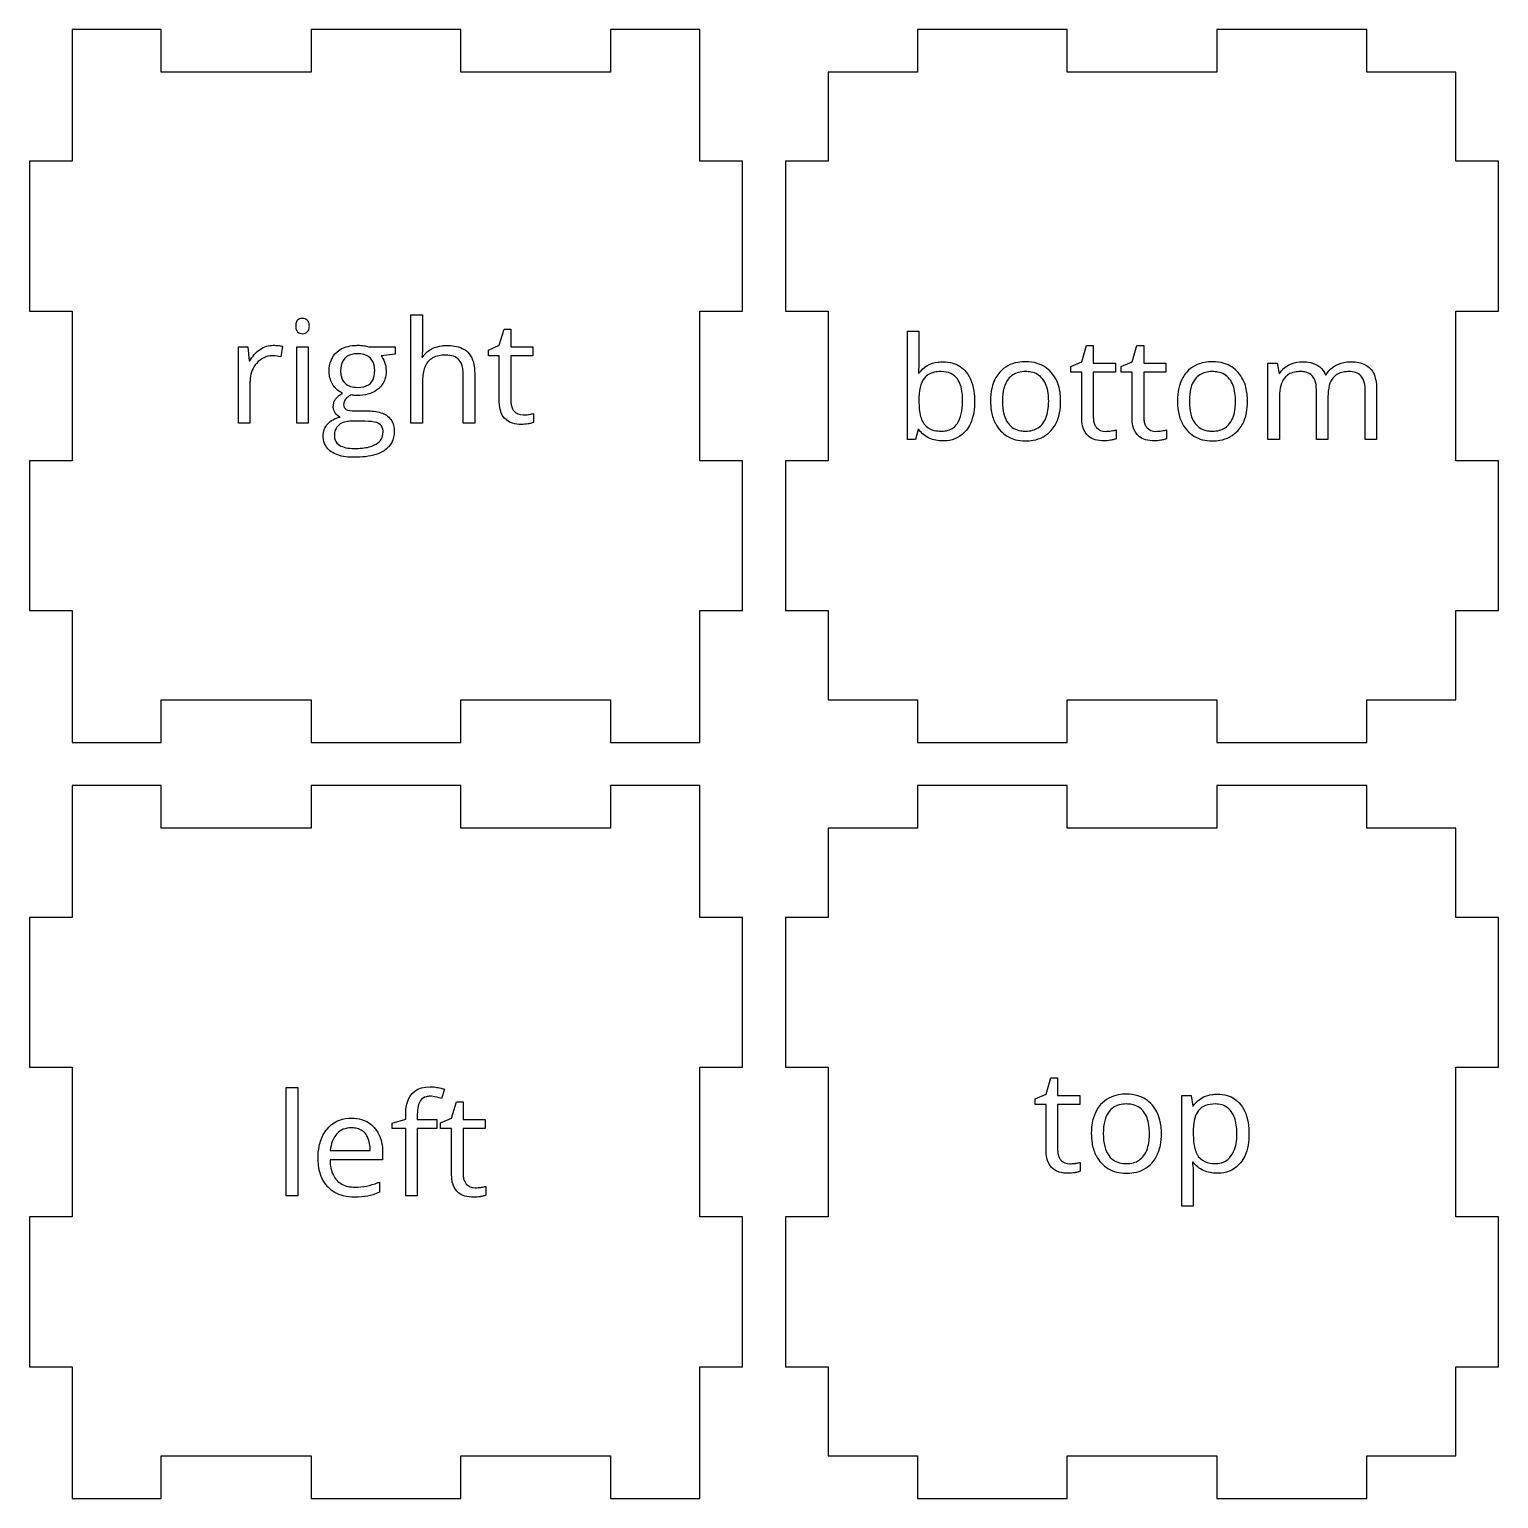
# Model space of a CAD drawing. Extents: x 0 to 156, y 0 to 103.
# Drawn here: x 53 to 156, y 0 to 103 of the extents above; entities that cross this region are included whole.
import ezdxf

# ---------------------------------------------------------------- set-up
doc = ezdxf.new("R2010")
doc.units = 0
doc.layers.get('0').update_dxf_attribs({"linetype": 'CONTINUOUS'})

msp = doc.modelspace()

# ---------------------------------------------------------------- linework, layer by layer
at = {"color": 7}
for p, q in [((56, 103), (56, 93.75)), ((62.25, 103), (56, 103)), ((56, 103), (56, 103)), ((62.25, 100), (62.25, 103)), ((83.25, 103), (72.75, 103)), ((72.75, 103), (72.75, 100)), ((83.25, 100), (83.25, 103)), ((100, 103), (93.75, 103)), ((93.75, 103), (93.75, 100)), ((100, 93.75), (100, 103)), ((125.75, 103), (115.25, 103)), ((115.25, 103), (115.25, 100)), ((125.75, 100), (125.75, 103)), ((146.75, 103), (136.25, 103)), ((136.25, 103), (136.25, 100)), ((146.75, 100), (146.75, 103)), ((72.75, 100), (62.25, 100)), ((93.75, 100), (83.25, 100)), ((109, 100), (109, 93.75)), ((115.25, 100), (109, 100)), ((109, 100), (109, 100)), ((136.25, 100), (125.75, 100)), ((153, 100), (146.75, 100)), ((153, 93.75), (153, 100)), ((56, 93.75), (53, 93.75)), ((53, 93.75), (53, 83.25)), ((103, 93.75), (100, 93.75)), ((103, 83.25), (103, 93.75)), ((109, 93.75), (106, 93.75)), ((106, 93.75), (106, 83.25)), ((156, 93.75), (153, 93.75)), ((156, 83.25), (156, 93.75)), ((53, 83.25), (56, 83.25)), ((56, 83.25), (56, 72.75)), ((100, 72.75), (100, 83.25)), ((100, 83.25), (103, 83.25)), ((106, 83.25), (109, 83.25)), ((109, 83.25), (109, 72.75)), ((153, 72.75), (153, 83.25)), ((153, 83.25), (156, 83.25)), ((56, 72.75), (53, 72.75)), ((53, 72.75), (53, 62.25)), ((103, 72.75), (100, 72.75)), ((103, 62.25), (103, 72.75)), ((109, 72.75), (106, 72.75)), ((106, 72.75), (106, 62.25)), ((156, 72.75), (153, 72.75)), ((156, 62.25), (156, 72.75)), ((53, 62.25), (56, 62.25)), ((56, 62.25), (56, 53)), ((100, 53), (100, 62.25)), ((100, 62.25), (103, 62.25)), ((106, 62.25), (109, 62.25)), ((109, 62.25), (109, 56)), ((153, 56), (153, 62.25)), ((153, 62.25), (156, 62.25)), ((62.25, 53), (62.25, 56)), ((62.25, 56), (72.75, 56)), ((72.75, 56), (72.75, 53)), ((83.25, 53), (83.25, 56)), ((83.25, 56), (93.75, 56)), ((93.75, 56), (93.75, 53)), ((109, 56), (115.25, 56)), ((115.25, 56), (115.25, 53)), ((125.75, 53), (125.75, 56)), ((125.75, 56), (136.25, 56)), ((136.25, 56), (136.25, 53)), ((146.75, 53), (146.75, 56)), ((146.75, 56), (153, 56)), ((56, 53), (62.25, 53)), ((72.75, 53), (83.25, 53)), ((93.75, 53), (100, 53)), ((115.25, 53), (125.75, 53)), ((136.25, 53), (146.75, 53)), ((56, 50), (56, 40.75)), ((62.25, 50), (56, 50)), ((56, 50), (56, 50)), ((62.25, 47), (62.25, 50)), ((83.25, 50), (72.75, 50)), ((72.75, 50), (72.75, 47)), ((83.25, 47), (83.25, 50)), ((100, 50), (93.75, 50)), ((93.75, 50), (93.75, 47)), ((100, 40.75), (100, 50)), ((125.75, 50), (115.25, 50)), ((115.25, 50), (115.25, 47)), ((125.75, 47), (125.75, 50)), ((146.75, 50), (136.25, 50)), ((136.25, 50), (136.25, 47)), ((146.75, 47), (146.75, 50)), ((72.75, 47), (62.25, 47)), ((93.75, 47), (83.25, 47)), ((109, 47), (109, 40.75)), ((115.25, 47), (109, 47)), ((109, 47), (109, 47)), ((136.25, 47), (125.75, 47)), ((153, 47), (146.75, 47)), ((153, 40.75), (153, 47)), ((56, 40.75), (53, 40.75)), ((53, 40.75), (53, 30.25)), ((103, 40.75), (100, 40.75)), ((103, 30.25), (103, 40.75)), ((109, 40.75), (106, 40.75)), ((106, 40.75), (106, 30.25)), ((156, 40.75), (153, 40.75)), ((156, 30.25), (156, 40.75)), ((53, 30.25), (56, 30.25)), ((56, 30.25), (56, 19.75)), ((100, 19.75), (100, 30.25)), ((100, 30.25), (103, 30.25)), ((106, 30.25), (109, 30.25)), ((109, 30.25), (109, 19.75)), ((153, 19.75), (153, 30.25)), ((153, 30.25), (156, 30.25)), ((56, 19.75), (53, 19.75)), ((53, 19.75), (53, 9.25)), ((103, 19.75), (100, 19.75)), ((103, 9.25), (103, 19.75)), ((109, 19.75), (106, 19.75)), ((106, 19.75), (106, 9.25)), ((156, 19.75), (153, 19.75)), ((156, 9.25), (156, 19.75)), ((53, 9.25), (56, 9.25)), ((56, 9.25), (56, 0)), ((100, 0), (100, 9.25)), ((100, 9.25), (103, 9.25)), ((106, 9.25), (109, 9.25)), ((109, 9.25), (109, 3)), ((153, 3), (153, 9.25)), ((153, 9.25), (156, 9.25)), ((62.25, 0), (62.25, 3)), ((62.25, 3), (72.75, 3)), ((72.75, 3), (72.75, 0)), ((83.25, 0), (83.25, 3)), ((83.25, 3), (93.75, 3)), ((93.75, 3), (93.75, 0)), ((109, 3), (115.25, 3)), ((115.25, 3), (115.25, 0)), ((125.75, 0), (125.75, 3)), ((125.75, 3), (136.25, 3)), ((136.25, 3), (136.25, 0)), ((146.75, 0), (146.75, 3)), ((146.75, 3), (153, 3)), ((56, 0), (62.25, 0)), ((72.75, 0), (83.25, 0)), ((93.75, 0), (100, 0)), ((115.25, 0), (125.75, 0)), ((136.25, 0), (146.75, 0))]:
    msp.add_line(p, q, dxfattribs=at)
at = {"color": 1}
for p, q in [((71.806, 82.612), (71.806, 82.612)), ((79.746, 75.402), (79.746, 83)), ((79.746, 83), (80.556, 83)), ((80.556, 83), (80.556, 80.7)), ((85.942, 80.852), (86.284, 81.994)), ((86.284, 81.994), (86.752, 81.994)), ((86.752, 81.994), (86.752, 80.754)), ((114.55, 74.25), (114.55, 81.848)), ((114.55, 81.848), (115.36, 81.848)), ((115.36, 81.848), (115.36, 80.002)), ((67.656, 75.402), (67.656, 80.754)), ((67.656, 80.754), (68.325, 80.754)), ((68.325, 80.754), (68.417, 79.763)), ((70.737, 80.793), (70.625, 80.041)), ((70.737, 80.793), (70.737, 80.793)), ((71.738, 75.402), (71.738, 80.754)), ((71.738, 80.754), (72.548, 80.754)), ((72.548, 80.754), (72.548, 75.402)), ((72.548, 80.754), (72.548, 80.754)), ((76.796, 80.754), (78.647, 80.754)), ((76.796, 80.754), (76.796, 80.754)), ((78.647, 80.754), (78.647, 80.241)), ((85.175, 80.515), (85.942, 80.852)), ((85.175, 80.124), (85.175, 80.515)), ((86.752, 80.754), (88.305, 80.754)), ((88.305, 80.754), (88.305, 80.124)), ((126.776, 79.699), (127.118, 80.842)), ((127.118, 80.842), (127.587, 80.842)), ((127.587, 80.842), (127.587, 79.602)), ((130.307, 79.699), (130.648, 80.842)), ((130.648, 80.842), (131.117, 80.842)), ((131.117, 80.842), (131.117, 79.602)), ((68.417, 79.763), (68.457, 79.763)), ((78.647, 80.241), (77.656, 80.124)), ((80.517, 80.012), (80.566, 80.012)), ((85.942, 80.124), (85.175, 80.124)), ((85.942, 76.94), (85.942, 80.124)), ((88.305, 80.124), (86.752, 80.124)), ((86.752, 80.124), (86.752, 76.975)), ((126.01, 79.362), (126.776, 79.699)), ((126.01, 78.972), (126.01, 79.362)), ((127.587, 79.602), (129.14, 79.602)), ((129.14, 79.602), (129.14, 78.972)), ((129.54, 79.362), (130.307, 79.699)), ((129.54, 78.972), (129.54, 79.362)), ((131.117, 79.602), (132.67, 79.602)), ((132.67, 79.602), (132.67, 78.972)), ((139.818, 74.25), (139.818, 79.602)), ((139.818, 79.602), (140.478, 79.602)), ((140.478, 79.602), (140.609, 78.869)), ((74.819, 79.04), (74.819, 79.04)), ((83.408, 75.402), (83.408, 78.864)), ((84.218, 78.894), (84.218, 75.402)), ((115.321, 78.889), (115.36, 78.889)), ((116.04, 78.81), (116.04, 78.81)), ((126.776, 78.972), (126.01, 78.972)), ((126.776, 75.788), (126.776, 78.972)), ((129.14, 78.972), (127.587, 78.972)), ((127.587, 78.972), (127.587, 75.822)), ((130.307, 78.972), (129.54, 78.972)), ((130.307, 75.788), (130.307, 78.972)), ((132.67, 78.972), (131.117, 78.972)), ((131.117, 78.972), (131.117, 75.822)), ((140.609, 78.869), (140.648, 78.869)), ((143.871, 78.791), (143.91, 78.791)), ((68.466, 78.273), (68.466, 75.402)), ((80.556, 78.2), (80.556, 75.402)), ((143.227, 74.25), (143.227, 77.732)), ((146.64, 74.25), (146.64, 77.732)), ((147.45, 77.741), (147.45, 74.25)), ((75.83, 76.252), (76.777, 76.252)), ((121.22, 76.931), (121.22, 76.931)), ((134.32, 76.931), (134.32, 76.931)), ((140.629, 77.058), (140.629, 74.25)), ((144.037, 77.238), (144.037, 74.25)), ((68.466, 75.402), (67.656, 75.402)), ((72.548, 75.402), (71.738, 75.402)), ((76.518, 75.524), (75.546, 75.524)), ((76.518, 75.524), (76.518, 75.524)), ((80.556, 75.402), (79.746, 75.402)), ((84.218, 75.402), (83.408, 75.402)), ((84.218, 75.402), (84.218, 75.402)), ((88.344, 76.071), (88.344, 75.451)), ((88.344, 76.071), (88.344, 76.071)), ((125.222, 76.116), (125.222, 76.116)), ((138.323, 76.116), (138.323, 76.116)), ((115.131, 74.25), (114.55, 74.25)), ((115.302, 74.939), (115.131, 74.25)), ((115.36, 74.939), (115.302, 74.939)), ((115.36, 74.939), (115.36, 74.939)), ((129.179, 74.919), (129.179, 74.299)), ((129.179, 74.919), (129.179, 74.919)), ((132.709, 74.919), (132.709, 74.299)), ((132.709, 74.919), (132.709, 74.919)), ((140.629, 74.25), (139.818, 74.25)), ((144.037, 74.25), (143.227, 74.25)), ((147.45, 74.25), (146.64, 74.25)), ((147.45, 74.25), (147.45, 74.25)), ((124.271, 28.354), (124.613, 29.497)), ((124.613, 29.497), (125.082, 29.497)), ((125.082, 29.497), (125.082, 28.257)), ((71.005, 21.223), (71.005, 28.821)), ((71.005, 28.821), (71.816, 28.821)), ((71.816, 28.821), (71.816, 21.223)), ((71.816, 28.821), (71.816, 28.821)), ((82.104, 28.704), (81.894, 28.054)), ((82.592, 26.672), (82.934, 27.815)), ((82.934, 27.815), (83.403, 27.815)), ((83.403, 27.815), (83.403, 26.575)), ((123.505, 28.018), (124.271, 28.354)), ((123.505, 27.627), (123.505, 28.018)), ((125.082, 28.257), (126.635, 28.257)), ((126.635, 28.257), (126.635, 27.627)), ((133.783, 20.503), (133.783, 28.257)), ((133.783, 28.257), (134.442, 28.257)), ((134.442, 28.257), (134.555, 27.524)), ((79.384, 26.604), (79.384, 26.902)), ((80.195, 26.921), (80.195, 26.575)), ((124.271, 27.627), (123.505, 27.627)), ((124.271, 24.443), (124.271, 27.627)), ((126.635, 27.627), (125.082, 27.627)), ((125.082, 27.627), (125.082, 24.478)), ((134.555, 27.524), (134.594, 27.524)), ((78.427, 26.311), (79.384, 26.604)), ((78.427, 25.945), (78.427, 26.311)), ((79.384, 25.945), (78.427, 25.945)), ((79.384, 21.223), (79.384, 25.945)), ((80.195, 26.575), (81.557, 26.575)), ((81.557, 25.945), (80.195, 25.945)), ((80.195, 25.945), (80.195, 21.223)), ((81.557, 26.575), (81.557, 25.945)), ((81.557, 26.575), (81.557, 26.575)), ((81.826, 26.336), (82.592, 26.672)), ((81.826, 25.945), (81.826, 26.336)), ((82.592, 25.945), (81.826, 25.945)), ((82.592, 22.761), (82.592, 25.945)), ((83.403, 26.575), (84.956, 26.575)), ((84.956, 25.945), (83.403, 25.945)), ((83.403, 25.945), (83.403, 22.796)), ((84.956, 26.575), (84.956, 25.945)), ((134.594, 25.767), (134.594, 25.586)), ((134.594, 25.767), (134.594, 25.767)), ((128.285, 25.586), (128.285, 25.586)), ((132.288, 24.771), (132.288, 24.771)), ((77.763, 23.753), (74.077, 23.753)), ((74.096, 24.412), (76.894, 24.412)), ((74.096, 24.412), (74.096, 24.412)), ((77.763, 24.265), (77.763, 23.753)), ((77.763, 24.265), (77.763, 24.265)), ((126.674, 23.574), (126.674, 22.954)), ((126.674, 23.574), (126.674, 23.574)), ((134.594, 23.594), (134.535, 23.594)), ((134.594, 23.594), (134.594, 23.594)), ((134.594, 22.705), (134.594, 20.503)), ((77.534, 22.195), (77.534, 21.472)), ((84.995, 21.892), (84.995, 21.272)), ((84.995, 21.892), (84.995, 21.892)), ((71.816, 21.223), (71.005, 21.223)), ((80.195, 21.223), (79.384, 21.223)), ((134.594, 20.503), (133.783, 20.503))]:
    msp.add_line(p, q, dxfattribs=at)
for points in [[(71.722, 82.493), (71.686667, 82.415667), (71.669, 82.319333), (71.669, 82.204)], [(71.806, 82.612), (71.770569, 82.578138), (71.742042, 82.537725), (71.722, 82.493)], [(72.107, 82.74), (71.994557, 82.734836), (71.887722, 82.689405), (71.806, 82.612)], [(72.148, 82.741), (72.134326, 82.74112), (72.120652, 82.740786), (72.107, 82.74)], [(72.485, 82.609), (72.394311, 82.695471), (72.273293, 82.742873), (72.148, 82.741)], [(72.622, 82.292), (72.609333, 82.430667), (72.563667, 82.536333), (72.485, 82.609)], [(71.669, 82.204), (71.669, 82.112), (71.680667, 82.032), (71.704, 81.964)], [(71.704, 81.964), (71.724164, 81.900689), (71.759131, 81.843097), (71.806, 81.796)], [(71.806, 81.796), (71.897333, 81.706667), (72.011333, 81.662), (72.148, 81.662)], [(72.148, 81.662), (72.273675, 81.660117), (72.394932, 81.708332), (72.485, 81.796)], [(72.485, 81.796), (72.516107, 81.825909), (72.542117, 81.860701), (72.562, 81.899)], [(72.562, 81.899), (72.585333, 81.943), (72.602333, 81.993333), (72.613, 82.05)], [(72.613, 82.05), (72.622062, 82.100824), (72.626414, 82.152376), (72.626, 82.204)], [(72.626, 82.204), (72.626062, 82.23338), (72.624727, 82.262747), (72.622, 82.292)], [(68.763, 80.2), (68.883146, 80.34028), (69.021348, 80.464024), (69.174, 80.568)], [(69.174, 80.568), (69.454, 80.757333), (69.761667, 80.852), (70.097, 80.852)], [(70.097, 80.852), (70.208168, 80.851977), (70.31928, 80.846972), (70.43, 80.837)], [(70.43, 80.837), (70.533088, 80.828193), (70.635588, 80.813502), (70.737, 80.793)], [(74.018, 79.021), (74.018, 79.606333), (74.193667, 80.058), (74.545, 80.376)], [(74.545, 80.376), (74.735693, 80.544738), (74.961452, 80.66906), (75.206, 80.74)], [(75.206, 80.74), (75.381333, 80.793333), (75.574, 80.827667), (75.784, 80.843)], [(75.784, 80.843), (75.869199, 80.849053), (75.954587, 80.852055), (76.04, 80.852)], [(76.04, 80.852), (76.177424, 80.852432), (76.314726, 80.843747), (76.451, 80.826)], [(76.451, 80.826), (76.56763, 80.81061), (76.68295, 80.786544), (76.796, 80.754)], [(80.551, 80.42), (80.547667, 80.332667), (80.542667, 80.251333), (80.536, 80.176)], [(80.556, 80.7), (80.556126, 80.606643), (80.554459, 80.513293), (80.551, 80.42)], [(80.566, 80.012), (80.707205, 80.237874), (80.901961, 80.425416), (81.133, 80.558)], [(81.133, 80.558), (81.170312, 80.579908), (81.208332, 80.600586), (81.247, 80.62)], [(81.247, 80.62), (81.461367, 80.726083), (81.692417, 80.794417), (81.93, 80.822)], [(81.93, 80.822), (82.037816, 80.83537), (82.146358, 80.84205), (82.255, 80.842)], [(82.255, 80.842), (82.440215, 80.843268), (82.625207, 80.828884), (82.808, 80.799)], [(82.808, 80.799), (83.004, 80.765), (83.179333, 80.712), (83.334, 80.64)], [(83.334, 80.64), (83.478835, 80.574046), (83.611922, 80.484872), (83.728, 80.376)], [(83.728, 80.376), (83.884884, 80.223149), (84.004029, 80.035872), (84.076, 79.829)], [(68.457, 79.763), (68.544526, 79.918284), (68.647013, 80.064645), (68.763, 80.2)], [(68.928, 79.587), (68.674242, 79.295789), (68.517943, 78.932489), (68.481, 78.548)], [(70.039, 80.114), (69.605667, 80.114), (69.235333, 79.938333), (68.928, 79.587)], [(70.126, 80.112), (70.097019, 80.11333), (70.068011, 80.113997), (70.039, 80.114)], [(70.625, 80.041), (70.440333, 80.081667), (70.274, 80.105333), (70.126, 80.112)], [(75.126, 79.953), (74.952, 79.779), (74.852, 79.533667), (74.826, 79.217)], [(75.285, 80.08), (75.227528, 80.04359), (75.174211, 80.001004), (75.126, 79.953)], [(76.005, 80.261), (75.713667, 80.261), (75.473667, 80.200667), (75.285, 80.08)], [(76.45, 80.209), (76.304482, 80.245187), (76.154941, 80.262662), (76.005, 80.261)], [(77.207, 79.055), (77.207, 79.693), (76.954667, 80.077667), (76.45, 80.209)], [(77.656, 80.124), (77.746667, 80.01), (77.828, 79.861), (77.9, 79.677)], [(77.9, 79.677), (77.971333, 79.493), (78.007, 79.285667), (78.007, 79.055)], [(80.536, 80.176), (80.531091, 80.121178), (80.524756, 80.066493), (80.517, 80.012)], [(80.944, 79.704), (80.844787, 79.583282), (80.767301, 79.446244), (80.715, 79.299)], [(81.269, 79.967), (81.145316, 79.900214), (81.035113, 79.811035), (80.944, 79.704)], [(81.719, 80.123), (81.549, 80.091), (81.399, 80.039), (81.269, 79.967)], [(82.177, 80.163), (82.023418, 80.164034), (81.870078, 80.150642), (81.719, 80.123)], [(82.735, 80.08), (82.578333, 80.135333), (82.392333, 80.163), (82.177, 80.163)], [(83.11, 79.841), (83.006582, 79.950324), (82.877769, 80.03242), (82.735, 80.08)], [(83.381, 79.224), (83.339667, 79.484), (83.249333, 79.689667), (83.11, 79.841)], [(84.076, 79.829), (84.170667, 79.570333), (84.218, 79.258667), (84.218, 78.894)], [(115.36, 80.002), (115.36, 79.602), (115.348, 79.241667), (115.324, 78.921)], [(115.36, 78.889), (115.671147, 79.335023), (116.163397, 79.620857), (116.705, 79.67)], [(116.705, 79.67), (116.816159, 79.683436), (116.928032, 79.690115), (117.04, 79.69)], [(117.04, 79.69), (117.275574, 79.692303), (117.510271, 79.660988), (117.737, 79.597)], [(117.737, 79.597), (118.108434, 79.490816), (118.437421, 79.271258), (118.678, 78.969)], [(122.285, 79.651), (121.802446, 79.572927), (121.361059, 79.332299), (121.034, 78.969)], [(122.851, 79.699), (122.661272, 79.700089), (122.471835, 79.684024), (122.285, 79.651)], [(123.65, 79.588), (123.390652, 79.664449), (123.121366, 79.701859), (122.851, 79.699)], [(124.635, 78.952), (124.372914, 79.252301), (124.031549, 79.472716), (123.65, 79.588)], [(135.386, 79.651), (134.903446, 79.572927), (134.462059, 79.332299), (134.135, 78.969)], [(135.951, 79.699), (135.761606, 79.700029), (135.572506, 79.683964), (135.386, 79.651)], [(136.751, 79.588), (136.491331, 79.664547), (136.221701, 79.701958), (135.951, 79.699)], [(137.736, 78.952), (137.473914, 79.252301), (137.132549, 79.472716), (136.751, 79.588)], [(140.648, 78.869), (140.801245, 79.129994), (141.02567, 79.341931), (141.295, 79.48)], [(141.295, 79.48), (141.530892, 79.602758), (141.789669, 79.675284), (142.055, 79.693)], [(142.055, 79.693), (142.113237, 79.697198), (142.171612, 79.699199), (142.23, 79.699)], [(142.23, 79.699), (142.431038, 79.70105), (142.631658, 79.68025), (142.828, 79.637)], [(142.828, 79.637), (143.333333, 79.520333), (143.681, 79.238333), (143.871, 78.791)], [(143.91, 78.791), (144.061715, 79.055656), (144.282159, 79.274372), (144.548, 79.424)], [(144.548, 79.424), (144.566172, 79.434617), (144.584507, 79.444952), (144.603, 79.455)], [(144.603, 79.455), (144.836863, 79.579229), (145.09257, 79.656993), (145.356, 79.684)], [(145.356, 79.684), (145.449984, 79.694226), (145.544462, 79.699233), (145.639, 79.699)], [(145.639, 79.699), (146.047, 79.699), (146.386, 79.628333), (146.656, 79.487)], [(146.656, 79.487), (146.783206, 79.421261), (146.899017, 79.3355), (146.999, 79.233)], [(68.481, 78.548), (68.470869, 78.456685), (68.465861, 78.364875), (68.466, 78.273)], [(74.022, 78.891), (74.019289, 78.93428), (74.017955, 78.977635), (74.018, 79.021)], [(74.279, 78.083), (74.125495, 78.325854), (74.036997, 78.604091), (74.022, 78.891)], [(74.819, 79.04), (74.817938, 78.928515), (74.828664, 78.81723), (74.851, 78.708)], [(74.826, 79.217), (74.821216, 79.158122), (74.81888, 79.099071), (74.819, 79.04)], [(74.851, 78.708), (74.897667, 78.493333), (74.992667, 78.320667), (75.136, 78.19)], [(76.02, 77.902), (76.644667, 77.902), (77.022667, 78.141667), (77.154, 78.621)], [(77.154, 78.621), (77.190934, 78.762657), (77.208759, 78.908618), (77.207, 79.055)], [(77.922, 78.479), (77.836804, 78.215328), (77.680377, 77.980341), (77.47, 77.8)], [(78.007, 79.055), (78.009113, 78.859726), (77.980428, 78.66534), (77.922, 78.479)], [(80.559, 78.375), (80.557024, 78.316687), (80.556024, 78.258346), (80.556, 78.2)], [(80.715, 79.299), (80.623, 79.051), (80.571, 78.743), (80.559, 78.375)], [(83.408, 78.864), (83.408483, 78.984523), (83.399455, 79.104897), (83.381, 79.224)], [(115.324, 78.921), (115.323017, 78.910332), (115.322017, 78.899665), (115.321, 78.889)], [(115.727, 78.535), (115.482333, 78.217667), (115.36, 77.683), (115.36, 76.931)], [(116.04, 78.81), (115.918776, 78.73956), (115.812458, 78.646149), (115.727, 78.535)], [(116.923, 79.011), (116.563, 79.011), (116.268667, 78.944), (116.04, 78.81)], [(118.056, 78.498), (117.811333, 78.84), (117.433667, 79.011), (116.923, 79.011)], [(118.393, 77.486), (118.343667, 77.915333), (118.231333, 78.252667), (118.056, 78.498)], [(118.678, 78.969), (118.989333, 78.585), (119.176333, 78.072667), (119.239, 77.432)], [(120.759, 78.588), (120.506333, 78.147333), (120.38, 77.595), (120.38, 76.931)], [(121.034, 78.969), (120.929224, 78.851997), (120.83705, 78.724294), (120.759, 78.588)], [(121.625, 78.488), (121.355, 78.14), (121.22, 77.621), (121.22, 76.931)], [(122.346, 78.955), (122.059404, 78.8862), (121.804979, 78.721406), (121.625, 78.488)], [(122.826, 79.011), (122.664285, 79.012528), (122.50302, 78.993714), (122.346, 78.955)], [(123.215, 78.976), (123.086748, 79.000057), (122.956487, 79.011777), (122.826, 79.011)], [(124.044, 78.481), (123.839233, 78.743798), (123.543481, 78.920393), (123.215, 78.976)], [(124.287, 78.038), (124.228951, 78.197143), (124.147012, 78.346521), (124.044, 78.481)], [(125.187, 77.883), (125.091858, 78.278619), (124.902478, 78.64537), (124.635, 78.952)], [(133.86, 78.588), (133.606667, 78.147333), (133.48, 77.595), (133.48, 76.931)], [(134.135, 78.969), (134.030224, 78.851997), (133.93805, 78.724294), (133.86, 78.588)], [(134.726, 78.488), (134.455333, 78.14), (134.32, 77.621), (134.32, 76.931)], [(135.446, 78.955), (135.159769, 78.885991), (134.905725, 78.721216), (134.726, 78.488)], [(135.927, 79.011), (135.764951, 79.012612), (135.603344, 78.993797), (135.446, 78.955)], [(136.316, 78.976), (136.187748, 79.000057), (136.057487, 79.011777), (135.927, 79.011)], [(137.145, 78.481), (136.940233, 78.743798), (136.644481, 78.920393), (136.316, 78.976)], [(137.388, 78.038), (137.329951, 78.197143), (137.248012, 78.346521), (137.145, 78.481)], [(138.287, 77.883), (138.19215, 78.278525), (138.003118, 78.645268), (137.736, 78.952)], [(140.983, 78.554), (140.769, 78.278667), (140.652, 77.843333), (140.632, 77.248)], [(141.682, 78.971), (141.382, 78.907), (141.149, 78.768), (140.983, 78.554)], [(142.099, 79.011), (141.958987, 79.012206), (141.819231, 78.9988), (141.682, 78.971)], [(142.249, 79.005), (142.199099, 79.008977), (142.14906, 79.010979), (142.099, 79.011)], [(142.562, 78.945), (142.468, 78.975667), (142.363667, 78.995667), (142.249, 79.005)], [(142.953, 78.691), (142.84889, 78.810457), (142.713461, 78.898434), (142.562, 78.945)], [(143.119, 78.407), (143.080064, 78.510344), (143.02394, 78.606363), (142.953, 78.691)], [(143.227, 77.732), (143.227, 77.998667), (143.191, 78.223667), (143.119, 78.407)], [(144.398, 78.576), (144.158667, 78.288), (144.038333, 77.845), (144.037, 77.247)], [(145.092, 78.971), (144.797333, 78.909), (144.566, 78.777333), (144.398, 78.576)], [(145.517, 79.011), (145.374338, 79.012235), (145.231926, 78.998832), (145.092, 78.971)], [(145.97, 78.947), (145.838667, 78.989667), (145.687667, 79.011), (145.517, 79.011)], [(146.366, 78.691), (146.260677, 78.811848), (146.123433, 78.900572), (145.97, 78.947)], [(146.532, 78.407), (146.493064, 78.510344), (146.43694, 78.606363), (146.366, 78.691)], [(146.64, 77.732), (146.64, 77.998667), (146.604, 78.223667), (146.532, 78.407)], [(146.999, 79.233), (147.217667, 79.007), (147.357, 78.682), (147.417, 78.258)], [(74.338, 77.996), (74.317472, 78.024406), (74.297797, 78.053419), (74.279, 78.083)], [(74.956, 77.502), (74.707388, 77.604842), (74.493081, 77.77615), (74.338, 77.996)], [(74.462, 77.077), (74.507433, 77.13966), (74.559024, 77.197615), (74.616, 77.25)], [(74.616, 77.25), (74.67, 77.300667), (74.732, 77.351), (74.802, 77.401)], [(74.802, 77.401), (74.852098, 77.436513), (74.903465, 77.470202), (74.956, 77.502)], [(75.136, 78.19), (75.348, 77.998), (75.642667, 77.902), (76.02, 77.902)], [(75.546, 77.37), (75.464044, 77.32754), (75.386354, 77.27731), (75.314, 77.22)], [(75.694, 77.348), (75.644431, 77.353653), (75.59507, 77.360991), (75.546, 77.37)], [(75.996, 77.331), (75.895089, 77.330813), (75.794252, 77.336489), (75.694, 77.348)], [(76.178, 77.336), (76.117387, 77.332765), (76.0567, 77.331098), (75.996, 77.331)], [(77.47, 77.8), (77.147333, 77.518667), (76.716667, 77.364), (76.178, 77.336)], [(118.422, 76.941), (118.422701, 77.12307), (118.413019, 77.305032), (118.393, 77.486)], [(119.239, 77.432), (119.254716, 77.265467), (119.262391, 77.098273), (119.262, 76.931)], [(124.419, 77.507), (124.390333, 77.702333), (124.346333, 77.879333), (124.287, 78.038)], [(124.457, 76.931), (124.45807, 77.12366), (124.445371, 77.31615), (124.419, 77.507)], [(125.297, 76.931), (125.297, 77.277667), (125.260333, 77.595), (125.187, 77.883)], [(137.519, 77.507), (137.491, 77.702333), (137.447333, 77.879333), (137.388, 78.038)], [(137.558, 76.931), (137.558739, 77.123684), (137.545706, 77.316174), (137.519, 77.507)], [(138.397, 76.931), (138.397, 77.277667), (138.360333, 77.595), (138.287, 77.883)], [(147.417, 78.258), (147.440007, 78.086644), (147.451034, 77.913891), (147.45, 77.741)], [(74.306, 76.564), (74.30518, 76.665569), (74.321058, 76.766581), (74.353, 76.863)], [(74.307, 76.517), (74.306271, 76.532656), (74.305938, 76.548327), (74.306, 76.564)], [(74.445, 76.11), (74.360336, 76.229327), (74.312372, 76.370787), (74.307, 76.517)], [(74.353, 76.863), (74.378647, 76.939291), (74.415373, 77.011395), (74.462, 77.077)], [(75.124, 77.012), (75.061385, 76.913367), (75.028412, 76.798828), (75.029, 76.682)], [(75.029, 76.682), (75.029, 76.535333), (75.089, 76.427), (75.209, 76.357)], [(75.314, 77.22), (75.234, 77.155333), (75.170667, 77.086), (75.124, 77.012)], [(75.209, 76.357), (75.329667, 76.287), (75.536667, 76.252), (75.83, 76.252)], [(76.777, 76.252), (76.945671, 76.252828), (77.114159, 76.240793), (77.281, 76.216)], [(86.871, 75.389), (86.251667, 75.579667), (85.942, 76.096667), (85.942, 76.94)], [(86.752, 76.975), (86.751527, 76.878813), (86.759558, 76.782772), (86.776, 76.688)], [(86.776, 76.688), (86.794667, 76.583333), (86.824667, 76.489333), (86.866, 76.406)], [(86.866, 76.406), (86.896744, 76.343092), (86.935756, 76.284574), (86.982, 76.232)], [(86.982, 76.232), (87.134667, 76.06), (87.344667, 75.974), (87.612, 75.974)], [(115.36, 76.931), (115.359431, 76.745991), (115.368443, 76.561077), (115.387, 76.377)], [(115.387, 76.377), (115.425667, 76.004333), (115.507333, 75.704667), (115.632, 75.478)], [(118.056, 75.376), (118.3, 75.738667), (118.422, 76.260333), (118.422, 76.941)], [(119.262, 76.931), (119.263594, 76.663034), (119.242519, 76.395413), (119.199, 76.131)], [(120.38, 76.931), (120.379148, 76.710979), (120.396204, 76.491254), (120.431, 76.274)], [(120.431, 76.274), (120.475444, 75.990684), (120.560308, 75.71521), (120.683, 75.456)], [(121.22, 76.931), (121.22, 76.247), (121.356667, 75.726), (121.63, 75.368)], [(124.315, 75.894), (124.368333, 76.056), (124.406667, 76.236333), (124.43, 76.435)], [(124.43, 76.435), (124.448617, 76.599669), (124.457632, 76.765283), (124.457, 76.931)], [(125.222, 76.116), (125.273555, 76.384566), (125.298675, 76.657536), (125.297, 76.931)], [(133.48, 76.931), (133.479148, 76.710979), (133.496204, 76.491254), (133.531, 76.274)], [(133.531, 76.274), (133.575444, 75.990684), (133.660308, 75.71521), (133.783, 75.456)], [(134.32, 76.931), (134.32, 76.247), (134.456667, 75.726), (134.73, 75.368)], [(137.416, 75.894), (137.469333, 76.056), (137.507333, 76.236333), (137.53, 76.435)], [(137.53, 76.435), (137.548951, 76.59965), (137.558301, 76.765263), (137.558, 76.931)], [(138.323, 76.116), (138.37422, 76.384599), (138.399005, 76.657569), (138.397, 76.931)], [(140.632, 77.248), (140.629934, 77.184688), (140.628934, 77.121346), (140.629, 77.058)], [(144.037, 77.247), (144.036997, 77.244), (144.036997, 77.241), (144.037, 77.238)], [(73.598, 74.494), (73.592579, 74.804968), (73.704308, 75.106602), (73.911, 75.339)], [(73.911, 75.339), (74.119, 75.576333), (74.412, 75.737333), (74.79, 75.822)], [(74.687, 75.261), (74.481667, 75.085), (74.379, 74.832667), (74.379, 74.504)], [(74.463, 76.086), (74.45688, 76.093909), (74.45088, 76.10191), (74.445, 76.11)], [(74.79, 75.822), (74.660414, 75.880908), (74.547901, 75.971744), (74.463, 76.086)], [(75.211, 75.496), (74.999667, 75.457333), (74.825, 75.379), (74.687, 75.261)], [(75.546, 75.524), (75.433718, 75.524781), (75.321595, 75.51541), (75.211, 75.496)], [(77.347, 75.436), (77.153667, 75.494667), (76.877333, 75.524), (76.518, 75.524)], [(77.281, 76.216), (77.456333, 76.189333), (77.615, 76.147), (77.757, 76.089)], [(77.529, 75.356), (77.47205, 75.390429), (77.410873, 75.417321), (77.347, 75.436)], [(77.777, 74.971), (77.741667, 75.146333), (77.659, 75.274667), (77.529, 75.356)], [(77.757, 76.089), (77.884242, 76.038263), (78.003739, 75.969931), (78.112, 75.886)], [(78.112, 75.886), (78.350008, 75.69944), (78.50776, 75.429008), (78.553, 75.13)], [(87.495, 75.305), (87.283976, 75.301739), (87.07365, 75.330052), (86.871, 75.389)], [(87.956, 75.346), (87.785333, 75.318667), (87.631667, 75.305), (87.495, 75.305)], [(87.612, 75.974), (87.742511, 75.97376), (87.872862, 75.983119), (88.002, 76.002)], [(88.004, 75.354), (87.988022, 75.351205), (87.972021, 75.348538), (87.956, 75.346)], [(88.002, 76.002), (88.010338, 76.002957), (88.018672, 76.003957), (88.027, 76.005)], [(88.25, 75.414), (88.182667, 75.391333), (88.100667, 75.371333), (88.004, 75.354)], [(88.027, 76.005), (88.160333, 76.026333), (88.266, 76.048333), (88.344, 76.071)], [(88.344, 75.451), (88.313481, 75.436691), (88.282084, 75.424333), (88.25, 75.414)], [(115.632, 75.478), (115.662398, 75.421693), (115.697172, 75.367861), (115.736, 75.317)], [(115.736, 75.317), (115.88795, 75.12353), (116.096747, 74.982584), (116.333, 74.914)], [(117.401, 74.893), (117.670257, 74.970107), (117.902763, 75.141558), (118.056, 75.376)], [(118.969, 75.363), (118.890668, 75.191009), (118.791237, 75.029434), (118.673, 74.882)], [(119.199, 76.131), (119.150333, 75.847), (119.073667, 75.591), (118.969, 75.363)], [(120.683, 75.456), (120.701734, 75.417195), (120.721406, 75.378851), (120.742, 75.341)], [(120.742, 75.341), (120.926729, 74.989892), (121.203205, 74.695445), (121.542, 74.489)], [(121.63, 75.368), (121.840651, 75.091716), (122.151186, 74.908985), (122.495, 74.859)], [(123.333, 74.893), (123.616179, 74.966825), (123.866485, 75.133343), (124.044, 75.366)], [(124.044, 75.366), (124.163904, 75.525182), (124.25557, 75.703779), (124.315, 75.894)], [(124.638, 74.887), (124.739945, 75.000922), (124.830073, 75.12489), (124.907, 75.257)], [(124.907, 75.257), (125.053667, 75.507667), (125.158667, 75.794), (125.222, 76.116)], [(127.705, 74.236), (127.085667, 74.427333), (126.776, 74.944667), (126.776, 75.788)], [(127.587, 75.822), (127.586255, 75.726176), (127.593952, 75.630473), (127.61, 75.536)], [(127.61, 75.536), (127.629333, 75.430667), (127.659333, 75.336667), (127.7, 75.254)], [(127.7, 75.254), (127.730744, 75.191092), (127.769756, 75.132574), (127.816, 75.08)], [(131.235, 74.236), (130.616333, 74.427333), (130.307, 74.944667), (130.307, 75.788)], [(131.117, 75.822), (131.116586, 75.726147), (131.124617, 75.630444), (131.141, 75.536)], [(131.141, 75.536), (131.159667, 75.430667), (131.189333, 75.336667), (131.23, 75.254)], [(131.23, 75.254), (131.261054, 75.191035), (131.300404, 75.132514), (131.347, 75.08)], [(133.783, 75.456), (133.801734, 75.417195), (133.821406, 75.378851), (133.842, 75.341)], [(133.842, 75.341), (134.027003, 74.989764), (134.303837, 74.695304), (134.643, 74.489)], [(134.73, 75.368), (134.940889, 75.091492), (135.251824, 74.908737), (135.596, 74.859)], [(136.433, 74.893), (136.716544, 74.966622), (136.967229, 75.133159), (137.145, 75.366)], [(137.145, 75.366), (137.264904, 75.525182), (137.35657, 75.703779), (137.416, 75.894)], [(137.738, 74.887), (137.839945, 75.000922), (137.930073, 75.12489), (138.007, 75.257)], [(138.007, 75.257), (138.153667, 75.507667), (138.259, 75.794), (138.323, 76.116)], [(73.601, 74.403), (73.599193, 74.433301), (73.598193, 74.463645), (73.598, 74.494)], [(73.751, 73.843), (73.661667, 74.007667), (73.611667, 74.194333), (73.601, 74.403)], [(74.379, 74.504), (74.377696, 74.400821), (74.396021, 74.298334), (74.433, 74.202)], [(74.433, 74.202), (74.491, 74.056), (74.595333, 73.937), (74.746, 73.845)], [(77.307, 73.925), (77.633667, 74.128333), (77.797, 74.404333), (77.797, 74.753)], [(77.797, 74.753), (77.797619, 74.826152), (77.790919, 74.899182), (77.777, 74.971)], [(78.579, 74.821), (78.579, 74.229), (78.341333, 73.777333), (77.866, 73.466)], [(78.553, 75.13), (78.570634, 75.027952), (78.579334, 74.92456), (78.579, 74.821)], [(116.085, 74.345), (115.794993, 74.475299), (115.544797, 74.680287), (115.36, 74.939)], [(117.04, 74.152), (116.692, 74.152), (116.373667, 74.216333), (116.085, 74.345)], [(116.333, 74.914), (116.465667, 74.872667), (116.613, 74.846667), (116.775, 74.836)], [(116.775, 74.836), (116.830599, 74.832549), (116.886294, 74.830881), (116.942, 74.831)], [(116.942, 74.831), (117.097183, 74.82952), (117.251771, 74.850401), (117.401, 74.893)], [(117.31, 74.165), (117.220268, 74.156242), (117.130159, 74.151903), (117.04, 74.152)], [(118.673, 74.882), (118.338706, 74.463175), (117.844515, 74.203208), (117.31, 74.165)], [(121.542, 74.489), (121.913333, 74.264333), (122.338, 74.152), (122.816, 74.152)], [(122.495, 74.859), (122.607666, 74.840006), (122.721745, 74.830639), (122.836, 74.831)], [(122.816, 74.152), (123.000327, 74.151196), (123.184368, 74.166589), (123.366, 74.198)], [(122.836, 74.831), (123.003688, 74.829444), (123.170833, 74.850295), (123.333, 74.893)], [(123.366, 74.198), (123.856564, 74.274715), (124.305746, 74.518022), (124.638, 74.887)], [(128.329, 74.152), (128.117976, 74.148739), (127.90765, 74.177052), (127.705, 74.236)], [(127.816, 75.08), (127.969333, 74.907333), (128.179333, 74.821), (128.446, 74.821)], [(128.791, 74.194), (128.619667, 74.166), (128.465667, 74.152), (128.329, 74.152)], [(128.446, 74.821), (128.576511, 74.82076), (128.706862, 74.830119), (128.836, 74.849)], [(128.839, 74.202), (128.823022, 74.199205), (128.807021, 74.196538), (128.791, 74.194)], [(128.836, 74.849), (128.84434, 74.85029), (128.852674, 74.851624), (128.861, 74.853)], [(129.084, 74.261), (129.016667, 74.239), (128.935, 74.219333), (128.839, 74.202)], [(128.861, 74.853), (128.994333, 74.874333), (129.100333, 74.896333), (129.179, 74.919)], [(129.179, 74.299), (129.14818, 74.284312), (129.116448, 74.271619), (129.084, 74.261)], [(131.859, 74.152), (131.647976, 74.148739), (131.43765, 74.177052), (131.235, 74.236)], [(131.347, 75.08), (131.499667, 74.907333), (131.709667, 74.821), (131.977, 74.821)], [(132.321, 74.194), (132.149667, 74.166), (131.995667, 74.152), (131.859, 74.152)], [(131.977, 74.821), (132.107177, 74.820809), (132.237192, 74.830168), (132.366, 74.849)], [(132.369, 74.202), (132.353022, 74.199205), (132.337021, 74.196538), (132.321, 74.194)], [(132.366, 74.849), (132.374674, 74.850287), (132.383341, 74.85162), (132.392, 74.853)], [(132.614, 74.261), (132.547333, 74.239), (132.465667, 74.219333), (132.369, 74.202)], [(132.392, 74.853), (132.525333, 74.874333), (132.631, 74.896333), (132.709, 74.919)], [(132.709, 74.299), (132.67818, 74.284312), (132.646448, 74.271619), (132.614, 74.261)], [(134.643, 74.489), (135.013667, 74.264333), (135.438333, 74.152), (135.917, 74.152)], [(135.596, 74.859), (135.708337, 74.840063), (135.822079, 74.830696), (135.936, 74.831)], [(135.917, 74.152), (136.101327, 74.151196), (136.285368, 74.166589), (136.467, 74.198)], [(135.936, 74.831), (136.103688, 74.829444), (136.270833, 74.850295), (136.433, 74.893)], [(136.467, 74.198), (136.957205, 74.274933), (137.406002, 74.518222), (137.738, 74.887)], [(74.167, 73.391), (73.994011, 73.506031), (73.851311, 73.66108), (73.751, 73.843)], [(75.176, 73.038), (74.764, 73.094), (74.427667, 73.211667), (74.167, 73.391)], [(74.746, 73.845), (74.99, 73.695), (75.339667, 73.62), (75.795, 73.62)], [(75.795, 73.62), (75.972952, 73.619292), (76.150832, 73.627301), (76.328, 73.644)], [(76.328, 73.644), (76.683333, 73.679333), (76.972667, 73.752667), (77.196, 73.864)], [(77.866, 73.466), (77.534667, 73.249333), (77.097, 73.108333), (76.553, 73.043)], [(77.196, 73.864), (77.233937, 73.88258), (77.270978, 73.902936), (77.307, 73.925)], [(75.786, 73), (75.582044, 72.998953), (75.378249, 73.011649), (75.176, 73.038)], [(76.553, 73.043), (76.29842, 73.013379), (76.042296, 72.99902), (75.786, 73)], [(79.461, 27.646), (79.652333, 28.465333), (80.201333, 28.875), (81.108, 28.875)], [(81.108, 28.875), (81.231531, 28.874078), (81.354841, 28.864387), (81.477, 28.846)], [(81.477, 28.846), (81.597, 28.829333), (81.723667, 28.804333), (81.857, 28.771)], [(80.415, 27.9), (80.268333, 27.696667), (80.195, 27.370333), (80.195, 26.921)], [(80.83, 28.176), (80.662565, 28.137856), (80.514919, 28.039662), (80.415, 27.9)], [(81.093, 28.206), (81.004442, 28.206692), (80.916128, 28.196618), (80.83, 28.176)], [(81.297, 28.193), (81.229313, 28.20132), (81.161196, 28.205661), (81.093, 28.206)], [(81.894, 28.054), (81.672, 28.126), (81.473, 28.172333), (81.297, 28.193)], [(81.857, 28.771), (81.939866, 28.750678), (82.022224, 28.728338), (82.104, 28.704)], [(129.351, 28.306), (128.868579, 28.228195), (128.427209, 27.987929), (128.1, 27.625)], [(129.916, 28.354), (129.726606, 28.355029), (129.537506, 28.338964), (129.351, 28.306)], [(130.716, 28.243), (130.456331, 28.319547), (130.186701, 28.356958), (129.916, 28.354)], [(131.701, 27.607), (131.438914, 27.907301), (131.097549, 28.127716), (130.716, 28.243)], [(134.594, 27.524), (134.685548, 27.654832), (134.79118, 27.77522), (134.909, 27.883)], [(134.909, 27.883), (135.031988, 27.994793), (135.170821, 28.087797), (135.321, 28.159)], [(135.321, 28.159), (135.505396, 28.244482), (135.701584, 28.301788), (135.903, 28.329)], [(135.903, 28.329), (136.02559, 28.346039), (136.149232, 28.354393), (136.273, 28.354)], [(136.273, 28.354), (136.51024, 28.356671), (136.746639, 28.325353), (136.975, 28.261)], [(136.975, 28.261), (137.347739, 28.154322), (137.677141, 27.932387), (137.916, 27.627)], [(79.384, 26.902), (79.381257, 27.152123), (79.407091, 27.40174), (79.461, 27.646)], [(127.825, 27.243), (127.571667, 26.802333), (127.445, 26.25), (127.445, 25.586)], [(128.1, 27.625), (127.995167, 27.507682), (127.902991, 27.379642), (127.825, 27.243)], [(128.69, 27.144), (128.42, 26.795333), (128.285, 26.276), (128.285, 25.586)], [(129.411, 27.61), (129.124545, 27.541462), (128.870138, 27.377033), (128.69, 27.144)], [(129.892, 27.666), (129.729951, 27.667612), (129.568344, 27.648797), (129.411, 27.61)], [(130.281, 27.631), (130.152748, 27.655057), (130.022487, 27.666777), (129.892, 27.666)], [(131.11, 27.136), (130.905233, 27.398798), (130.609481, 27.575393), (130.281, 27.631)], [(131.353, 26.693), (131.294951, 26.852143), (131.213012, 27.001521), (131.11, 27.136)], [(132.252, 26.539), (132.157, 26.93417), (131.967976, 27.300555), (131.701, 27.607)], [(134.97, 27.212), (134.741333, 26.928667), (134.616667, 26.488333), (134.596, 25.891)], [(136.156, 27.666), (135.609333, 27.666), (135.214, 27.514667), (134.97, 27.212)], [(136.34, 27.657), (136.278868, 27.66324), (136.217449, 27.666244), (136.156, 27.666)], [(137.262, 27.131), (137.047027, 27.433448), (136.709755, 27.625861), (136.34, 27.657)], [(137.486, 26.709), (137.431353, 26.859413), (137.355957, 27.001453), (137.262, 27.131)], [(137.916, 27.627), (138.302, 27.141667), (138.495, 26.461333), (138.495, 25.586)], [(73.66, 25.611), (73.723539, 25.716337), (73.795084, 25.816632), (73.874, 25.911)], [(73.874, 25.911), (74.248659, 26.366113), (74.799059, 26.640586), (75.388, 26.666)], [(75.576, 25.994), (75.146, 25.994), (74.803333, 25.854), (74.548, 25.574)], [(75.388, 26.666), (75.453578, 26.670259), (75.519284, 26.67226), (75.585, 26.672)], [(75.884, 25.967), (75.782392, 25.985528), (75.679282, 25.994567), (75.576, 25.994)], [(75.585, 26.672), (75.820246, 26.674317), (76.054616, 26.643001), (76.281, 26.579)], [(76.552, 25.586), (76.381845, 25.788539), (76.144952, 25.923654), (75.884, 25.967)], [(76.281, 26.579), (76.628024, 26.479659), (76.939091, 26.282466), (77.177, 26.011)], [(77.177, 26.011), (77.435057, 25.715937), (77.612158, 25.358978), (77.691, 24.975)], [(131.484, 26.162), (131.456, 26.358), (131.412333, 26.535), (131.353, 26.693)], [(131.522, 25.586), (131.52307, 25.77866), (131.510371, 25.97115), (131.484, 26.162)], [(132.362, 25.586), (132.362, 25.932667), (132.325333, 26.250333), (132.252, 26.539)], [(134.596, 25.891), (134.594836, 25.849676), (134.59417, 25.80834), (134.594, 25.767)], [(137.655, 25.596), (137.655, 26.034), (137.598667, 26.405), (137.486, 26.709)], [(73.316, 24.699), (73.384667, 25.041), (73.499333, 25.345), (73.66, 25.611)], [(74.229, 25.037), (74.161667, 24.852333), (74.117333, 24.644), (74.096, 24.412)], [(74.548, 25.574), (74.407442, 25.417679), (74.299047, 25.235207), (74.229, 25.037)], [(76.738, 25.285), (76.690538, 25.39362), (76.627915, 25.494962), (76.552, 25.586)], [(76.894, 24.412), (76.894, 24.757333), (76.842, 25.048333), (76.738, 25.285)], [(77.691, 24.975), (77.740603, 24.741633), (77.764744, 24.503574), (77.763, 24.265)], [(127.445, 25.586), (127.444148, 25.365979), (127.461204, 25.146254), (127.496, 24.929)], [(127.496, 24.929), (127.540444, 24.645684), (127.625308, 24.37021), (127.748, 24.111)], [(128.285, 25.586), (128.285, 24.902667), (128.421667, 24.381667), (128.695, 24.023)], [(131.381, 24.549), (131.433667, 24.711667), (131.471667, 24.892), (131.495, 25.09)], [(131.495, 25.09), (131.513617, 25.254669), (131.522632, 25.420283), (131.522, 25.586)], [(131.972, 23.912), (132.118667, 24.162667), (132.224, 24.449), (132.288, 24.771)], [(132.288, 24.771), (132.33922, 25.039599), (132.364005, 25.312569), (132.362, 25.586)], [(134.594, 25.586), (134.593099, 25.401008), (134.601777, 25.216094), (134.62, 25.032)], [(134.62, 25.032), (134.659333, 24.659333), (134.741, 24.359667), (134.865, 24.133)], [(137.531, 24.62), (137.583, 24.795333), (137.618667, 24.988), (137.638, 25.198)], [(137.638, 25.198), (137.649787, 25.330334), (137.655459, 25.463142), (137.655, 25.596)], [(138.432, 24.786), (138.383333, 24.502), (138.306667, 24.246), (138.202, 24.018)], [(138.495, 25.586), (138.496594, 25.318034), (138.475519, 25.050413), (138.432, 24.786)], [(73.237, 23.855), (73.235181, 24.138261), (73.261645, 24.420997), (73.316, 24.699)], [(73.239, 23.709), (73.237566, 23.757653), (73.236899, 23.806326), (73.237, 23.855)], [(73.923, 21.848), (73.491667, 22.302), (73.263667, 22.922333), (73.239, 23.709)], [(74.077, 23.753), (74.087667, 23.323667), (74.165, 22.965), (74.309, 22.677)], [(125.2, 22.892), (124.580667, 23.082667), (124.271, 23.599667), (124.271, 24.443)], [(125.082, 24.478), (125.081527, 24.381813), (125.089558, 24.285772), (125.106, 24.191)], [(125.106, 24.191), (125.124667, 24.086333), (125.154333, 23.992333), (125.195, 23.909)], [(125.195, 23.909), (125.225744, 23.846092), (125.264756, 23.787574), (125.311, 23.735)], [(125.311, 23.735), (125.464333, 23.563), (125.674333, 23.477), (125.941, 23.477)], [(127.748, 24.111), (127.766734, 24.072195), (127.786406, 24.033851), (127.807, 23.996)], [(127.807, 23.996), (127.991875, 23.645259), (128.268339, 23.351171), (128.607, 23.145)], [(128.695, 24.023), (128.905651, 23.746716), (129.216186, 23.563985), (129.56, 23.514)], [(130.398, 23.548), (130.681544, 23.621622), (130.932229, 23.788159), (131.11, 24.021)], [(131.11, 24.021), (131.229904, 24.180182), (131.32157, 24.358779), (131.381, 24.549)], [(131.703, 23.542), (131.804945, 23.655922), (131.895073, 23.77989), (131.972, 23.912)], [(134.865, 24.133), (134.895718, 24.07666), (134.930827, 24.022827), (134.97, 23.972)], [(134.97, 23.972), (135.121834, 23.779073), (135.330242, 23.638503), (135.566, 23.57)], [(136.707, 23.586), (136.925667, 23.677333), (137.110667, 23.831333), (137.262, 24.048)], [(137.262, 24.048), (137.382023, 24.222857), (137.472871, 24.416035), (137.531, 24.62)], [(138.202, 24.018), (138.123908, 23.846409), (138.024817, 23.685177), (137.907, 23.538)], [(74.309, 22.677), (74.373092, 22.547697), (74.455248, 22.428167), (74.553, 22.322)], [(83.521, 21.21), (82.901667, 21.400667), (82.592, 21.917667), (82.592, 22.761)], [(83.403, 22.796), (83.402196, 22.699843), (83.409893, 22.603802), (83.426, 22.509)], [(125.824, 22.808), (125.612976, 22.804739), (125.40265, 22.833052), (125.2, 22.892)], [(126.286, 22.849), (126.114667, 22.821667), (125.960667, 22.808), (125.824, 22.808)], [(125.941, 23.477), (126.071486, 23.476429), (126.201837, 23.485454), (126.331, 23.504)], [(126.334, 22.857), (126.318022, 22.854205), (126.302021, 22.851538), (126.286, 22.849)], [(126.331, 23.504), (126.33934, 23.50529), (126.347674, 23.506624), (126.356, 23.508)], [(126.579, 22.917), (126.511667, 22.894333), (126.43, 22.874333), (126.334, 22.857)], [(126.356, 23.508), (126.49, 23.529333), (126.596, 23.551333), (126.674, 23.574)], [(126.674, 22.954), (126.643155, 22.939652), (126.611424, 22.927293), (126.579, 22.917)], [(128.607, 23.145), (128.978333, 22.920333), (129.403333, 22.808), (129.882, 22.808)], [(129.56, 23.514), (129.672666, 23.495006), (129.786745, 23.485639), (129.901, 23.486)], [(129.882, 22.808), (130.065993, 22.807255), (130.249697, 22.822647), (130.431, 22.854)], [(129.901, 23.486), (130.068688, 23.484444), (130.235833, 23.505295), (130.398, 23.548)], [(130.431, 22.854), (130.92143, 22.930447), (131.370594, 23.173392), (131.703, 23.542)], [(134.535, 23.594), (134.558675, 23.405684), (134.575354, 23.216553), (134.585, 23.027)], [(134.585, 23.027), (134.590689, 22.919759), (134.59369, 22.812392), (134.594, 22.705)], [(135.319, 23), (135.028993, 23.130299), (134.778797, 23.335287), (134.594, 23.594)], [(136.273, 22.808), (135.925, 22.808), (135.607, 22.872), (135.319, 23)], [(135.566, 23.57), (135.699333, 23.528), (135.847, 23.502), (136.009, 23.492)], [(136.009, 23.492), (136.064588, 23.488215), (136.120284, 23.486214), (136.176, 23.486)], [(136.176, 23.486), (136.357893, 23.483645), (136.538424, 23.517643), (136.707, 23.586)], [(136.543, 22.82), (136.453251, 22.811576), (136.363142, 22.807571), (136.273, 22.808)], [(137.907, 23.538), (137.572661, 23.118555), (137.078032, 22.858185), (136.543, 22.82)], [(75.007, 21.219), (74.592968, 21.320732), (74.216776, 21.539021), (73.923, 21.848)], [(74.553, 22.322), (74.759717, 22.100655), (75.029638, 21.948409), (75.326, 21.886)], [(75.326, 21.886), (75.48985, 21.849968), (75.657241, 21.832525), (75.825, 21.834)], [(75.825, 21.834), (76.37473, 21.835764), (76.918976, 21.943391), (77.428, 22.151)], [(77.428, 22.151), (77.463504, 22.165253), (77.498839, 22.17992), (77.534, 22.195)], [(83.426, 22.509), (83.444667, 22.404333), (83.474667, 22.310333), (83.516, 22.227)], [(83.516, 22.227), (83.546744, 22.164092), (83.585756, 22.105574), (83.632, 22.053)], [(83.632, 22.053), (83.785333, 21.881), (83.995333, 21.795), (84.262, 21.795)], [(84.262, 21.795), (84.392486, 21.794429), (84.522837, 21.803454), (84.652, 21.822)], [(84.652, 21.822), (84.66034, 21.82329), (84.668674, 21.824624), (84.677, 21.826)], [(84.677, 21.826), (84.810333, 21.847333), (84.916333, 21.869333), (84.995, 21.892)], [(75.795, 21.126), (75.529463, 21.123662), (75.264697, 21.154909), (75.007, 21.219)], [(76.721, 21.206), (76.465, 21.152667), (76.156333, 21.126), (75.795, 21.126)], [(77.09, 21.305), (76.968776, 21.265703), (76.845614, 21.23266), (76.721, 21.206)], [(77.534, 21.472), (77.388803, 21.409148), (77.240627, 21.353415), (77.09, 21.305)], [(84.145, 21.126), (83.933976, 21.122739), (83.72365, 21.151052), (83.521, 21.21)], [(84.606, 21.167), (84.435333, 21.139667), (84.281667, 21.126), (84.145, 21.126)], [(84.655, 21.175), (84.638689, 21.1722), (84.622355, 21.169533), (84.606, 21.167)], [(84.9, 21.235), (84.832667, 21.212333), (84.751, 21.192333), (84.655, 21.175)], [(84.995, 21.272), (84.964155, 21.257652), (84.932424, 21.245293), (84.9, 21.235)]]:
    msp.add_open_spline(points, degree=3, dxfattribs=at)

doc.saveas('drawing.dxf')
